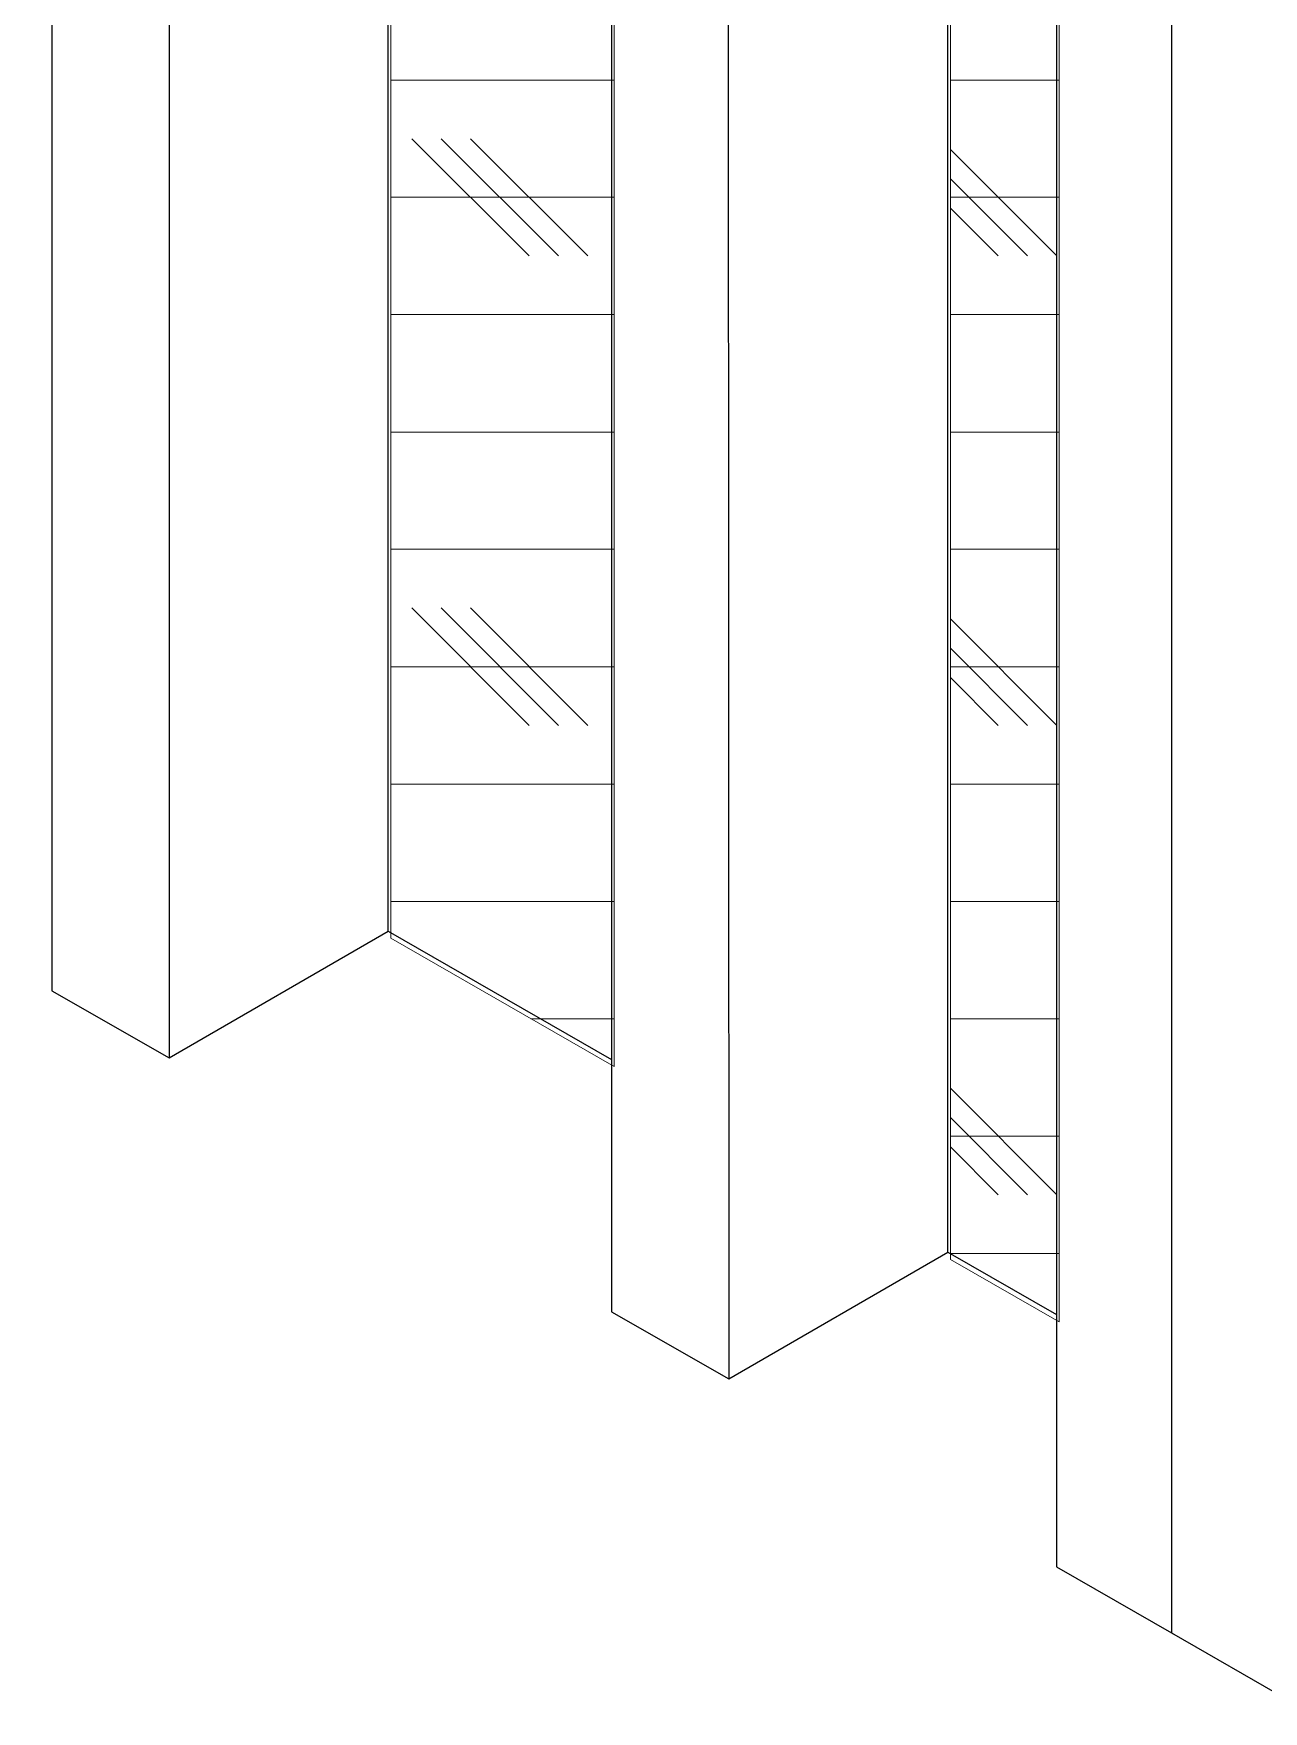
# Model space of a CAD drawing. Header units: inches. Extents: x -20.7 to 76.3, y -55.2 to 19.1.
# Drawn here: x -14.038 to -12.727, y -5.657 to -3.869 of the extents above; entities that cross this region are included whole.
import ezdxf

# ---------------------------------------------------------------- set-up
doc = ezdxf.new("R2010")
doc.units = ezdxf.units.IN
doc.header["$MEASUREMENT"] = 0
for name, color, linetype, lineweight in [('.ATI-HATCH', 7, 'Continuous', 0), ('G-ANNO-TTLB', 7, 'Continuous', 0), ('TYVEK', 7, 'Continuous', 0)]:
    doc.layers.add(name, color=color, linetype=linetype, lineweight=lineweight)

# ---------------------------------------------------------------- blocks, each defined once
blk = doc.blocks.new('Block_675')
at = {"layer": '.ATI-HATCH'}
for points, knots in [([(-13.0608, -2.6931), (-13.0608, -2.6931), (-12.9447, -2.669), (-12.9447, -2.669), (-12.9447, -2.669), (-12.9447, -5.2417), (-12.9447, -5.2417), (-12.9447, -5.2417), (-13.0605, -5.1752), (-13.0605, -5.1752), (-13.0605, -5.1752), (-13.0605, -3.1863), (-13.0605, -3.1863), (-13.0605, -3.1863), (-13.0608, -2.6931), (-13.0608, -2.6931)], [0, 0, 0, 0, 1, 1, 1, 2, 2, 2, 3, 3, 3, 4, 4, 4, 5, 5, 5, 5]), ([(-13.6571, -3.0075), (-13.6571, -3.0075), (-13.6099, -3.0378), (-13.6099, -3.0378), (-13.6099, -3.0378), (-13.5846, -3.0086), (-13.5846, -3.0086), (-13.5846, -3.0086), (-13.6571, -2.9442), (-13.6571, -2.9442), (-13.6571, -2.9442), (-13.6571, -2.8441), (-13.6571, -2.8441), (-13.6571, -2.8441), (-13.6571, -2.8163), (-13.6571, -2.8163), (-13.6571, -2.8163), (-13.4189, -2.7671), (-13.4189, -2.7671), (-13.4189, -2.7671), (-13.4189, -4.9697), (-13.4189, -4.9697), (-13.4189, -4.9697), (-13.6571, -4.8331), (-13.6571, -4.8331), (-13.6571, -4.8331), (-13.6571, -3.0075), (-13.6571, -3.0075)], [0, 0, 0, 0, 1, 1, 1, 2, 2, 2, 3, 3, 3, 4, 4, 4, 5, 5, 5, 6, 6, 6, 7, 7, 7, 8, 8, 8, 9, 9, 9, 9])]:
    blk.add_open_spline(points, degree=3, knots=knots, dxfattribs=at)
at = {"layer": '.ATI-HATCH', "color": 8, "lineweight": 0, "true_color": 0x808080}
for points in [[(-13.6571, -3.9185), (-13.6571, -3.9185), (-13.4189, -3.9185), (-13.4189, -3.9185)], [(-13.0605, -3.9185), (-13.0605, -3.9185), (-12.9447, -3.9185), (-12.9447, -3.9185)], [(-13.5097, -4.106), (-13.5097, -4.106), (-13.6348, -3.981), (-13.6348, -3.981)], [(-13.4785, -4.106), (-13.4785, -4.106), (-13.6035, -3.981), (-13.6035, -3.981)], [(-13.4472, -4.106), (-13.4472, -4.106), (-13.5722, -3.981), (-13.5722, -3.981)], [(-12.9471, -4.106), (-12.9471, -4.106), (-13.0605, -3.9926), (-13.0605, -3.9926)], [(-12.9783, -4.106), (-12.9783, -4.106), (-13.0605, -4.0239), (-13.0605, -4.0239)], [(-13.6571, -4.0435), (-13.6571, -4.0435), (-13.4189, -4.0435), (-13.4189, -4.0435)], [(-13.0605, -4.0435), (-13.0605, -4.0435), (-12.9447, -4.0435), (-12.9447, -4.0435)], [(-13.0096, -4.106), (-13.0096, -4.106), (-13.0605, -4.0551), (-13.0605, -4.0551)], [(-13.6571, -4.1685), (-13.6571, -4.1685), (-13.4189, -4.1685), (-13.4189, -4.1685)], [(-13.0605, -4.1685), (-13.0605, -4.1685), (-12.9447, -4.1685), (-12.9447, -4.1685)], [(-13.6571, -4.2936), (-13.6571, -4.2936), (-13.4189, -4.2936), (-13.4189, -4.2936)], [(-13.0605, -4.2936), (-13.0605, -4.2936), (-12.9447, -4.2936), (-12.9447, -4.2936)], [(-13.6571, -4.4186), (-13.6571, -4.4186), (-13.4189, -4.4186), (-13.4189, -4.4186)], [(-13.0605, -4.4186), (-13.0605, -4.4186), (-12.9447, -4.4186), (-12.9447, -4.4186)], [(-13.5097, -4.6062), (-13.5097, -4.6062), (-13.6348, -4.4811), (-13.6348, -4.4811)], [(-13.4785, -4.6062), (-13.4785, -4.6062), (-13.6035, -4.4811), (-13.6035, -4.4811)], [(-13.4472, -4.6062), (-13.4472, -4.6062), (-13.5722, -4.4811), (-13.5722, -4.4811)], [(-12.9471, -4.6062), (-12.9471, -4.6062), (-13.0605, -4.4928), (-13.0605, -4.4928)], [(-12.9783, -4.6062), (-12.9783, -4.6062), (-13.0605, -4.524), (-13.0605, -4.524)], [(-13.6571, -4.5437), (-13.6571, -4.5437), (-13.4189, -4.5437), (-13.4189, -4.5437)], [(-13.0605, -4.5437), (-13.0605, -4.5437), (-12.9447, -4.5437), (-12.9447, -4.5437)], [(-13.0096, -4.6062), (-13.0096, -4.6062), (-13.0605, -4.5553), (-13.0605, -4.5553)], [(-13.6571, -4.6687), (-13.6571, -4.6687), (-13.4189, -4.6687), (-13.4189, -4.6687)], [(-13.0605, -4.6687), (-13.0605, -4.6687), (-12.9447, -4.6687), (-12.9447, -4.6687)], [(-13.6571, -4.7937), (-13.6571, -4.7937), (-13.4189, -4.7937), (-13.4189, -4.7937)], [(-13.0605, -4.7937), (-13.0605, -4.7937), (-12.9447, -4.7937), (-12.9447, -4.7937)], [(-13.5077, -4.9188), (-13.5077, -4.9188), (-13.4189, -4.9188), (-13.4189, -4.9188)], [(-13.0605, -4.9188), (-13.0605, -4.9188), (-12.9447, -4.9188), (-12.9447, -4.9188)], [(-12.9471, -5.1063), (-12.9471, -5.1063), (-13.0605, -4.9929), (-13.0605, -4.9929)], [(-12.9783, -5.1063), (-12.9783, -5.1063), (-13.0605, -5.0242), (-13.0605, -5.0242)], [(-13.0605, -5.0438), (-13.0605, -5.0438), (-12.9447, -5.0438), (-12.9447, -5.0438)], [(-13.0096, -5.1063), (-13.0096, -5.1063), (-13.0605, -5.0554), (-13.0605, -5.0554)], [(-13.0605, -5.1688), (-13.0605, -5.1688), (-12.9447, -5.1688), (-12.9447, -5.1688)]]:
    blk.add_open_spline(points, degree=3, dxfattribs=at)

msp = doc.modelspace()

# ---------------------------------------------------------------- hatches: boundary and pattern name
at = {"layer": 'G-ANNO-TTLB', "true_color": 0xff00ff, "transparency": 33554687}
h = msp.add_hatch(color=6, dxfattribs=at)
edge = h.paths.add_edge_path()
edge.add_spline(control_points=[(20.0342, -15.1346), (20.0342, -15.1346), (-20.6658, -15.1346), (-20.6658, -15.1346), (-20.6658, -15.1346), (-20.6658, 19.0008), (-20.6658, 19.0008), (-20.6658, 19.0008), (20.0342, 19.0008), (20.0342, 19.0008), (20.0342, 19.0008), (20.0342, -15.1346), (20.0342, -15.1346)], knot_values=[0, 0, 0, 0, 1, 1, 1, 2, 2, 2, 3, 3, 3, 4, 4, 4, 4], degree=3, periodic=0)
edge = h.paths.add_edge_path()
edge.add_spline(control_points=[(-20.5408, 18.8757), (-20.5408, 18.8757), (-20.5408, -15.0095), (-20.5408, -15.0095), (-20.5408, -15.0095), (19.9092, -15.0095), (19.9092, -15.0095), (19.9092, -15.0095), (19.9092, 18.8757), (19.9092, 18.8757), (19.9092, 18.8757), (-20.5408, 18.8757), (-20.5408, 18.8757)], knot_values=[0, 0, 0, 0, 1, 1, 1, 2, 2, 2, 3, 3, 3, 4, 4, 4, 4], degree=3, periodic=0)
edge.add_line((-20.5408, 18.8757), (-20.5408, 18.8757))

# ---------------------------------------------------------------- linework, layer by layer
at = {"layer": 'G-ANNO-TTLB'}
for points in [[(20.0342, -15.1346), (20.0342, -15.1346), (-20.6658, -15.1346), (-20.6658, -15.1346), (-20.6658, -15.1346), (-20.6658, 19.0008), (-20.6658, 19.0008), (-20.6658, 19.0008), (20.0342, 19.0008), (20.0342, 19.0008), (20.0342, 19.0008), (20.0342, -15.1346), (20.0342, -15.1346)], [(-20.5408, 18.8757), (-20.5408, 18.8757), (-20.5408, -15.0095), (-20.5408, -15.0095), (-20.5408, -15.0095), (19.9092, -15.0095), (19.9092, -15.0095), (19.9092, -15.0095), (19.9092, 18.8757), (19.9092, 18.8757), (19.9092, 18.8757), (-20.5408, 18.8757), (-20.5408, 18.8757)]]:
    msp.add_open_spline(points, degree=3, knots=[0, 0, 0, 0, 1, 1, 1, 2, 2, 2, 3, 3, 3, 4, 4, 4, 4], dxfattribs=at)
at = {"layer": 'TYVEK', "color": 33, "lineweight": 25, "true_color": 0xcc9966}
for p, q in [((-13.8934, 0.8261), (-13.8934, -4.9606)), ((-12.9476, -2.6615), (-12.9476, -5.503)), ((-13.2979, -2.7339), (-13.2967, -5.3027)), ((-14.0184, -2.7518), (-14.0184, -4.8889)), ((-14.0184, -2.7518), (-14.0184, -4.8889)), ((-13.4218, -2.7596), (-13.4218, -5.2311)), ((-13.66, -4.8255), (-13.66, -3)), ((-13.0634, -5.1677), (-13.0634, -3.1788)), ((-12.8251, -3.6861), (-12.8251, -5.5732)), ((-13.8934, -4.9606), (-13.66, -4.8255)), ((-14.0184, -4.8889), (-13.8934, -4.9606)), ((-13.2967, -5.3027), (-13.0634, -5.1677)), ((-13.4218, -5.2311), (-13.2967, -5.3027)), ((-12.9476, -5.503), (-12.8225, -5.5747)), ((-12.8251, -5.5732), (-12.7001, -5.6449))]:
    msp.add_line(p, q, dxfattribs=at)
at = {"layer": 'TYVEK', "color": 2, "lineweight": 25, "true_color": 0xffff00}
for p, q in [((-13.66, -4.8255), (-13.4218, -4.9622)), ((-13.0634, -5.1677), (-12.9476, -5.2341))]:
    msp.add_line(p, q, dxfattribs=at)

# ---------------------------------------------------------------- block references
at = {"layer": '.ATI-HATCH'}
msp.add_blockref('Block_675', (0, 0), dxfattribs=at)

doc.saveas('drawing.dxf')
